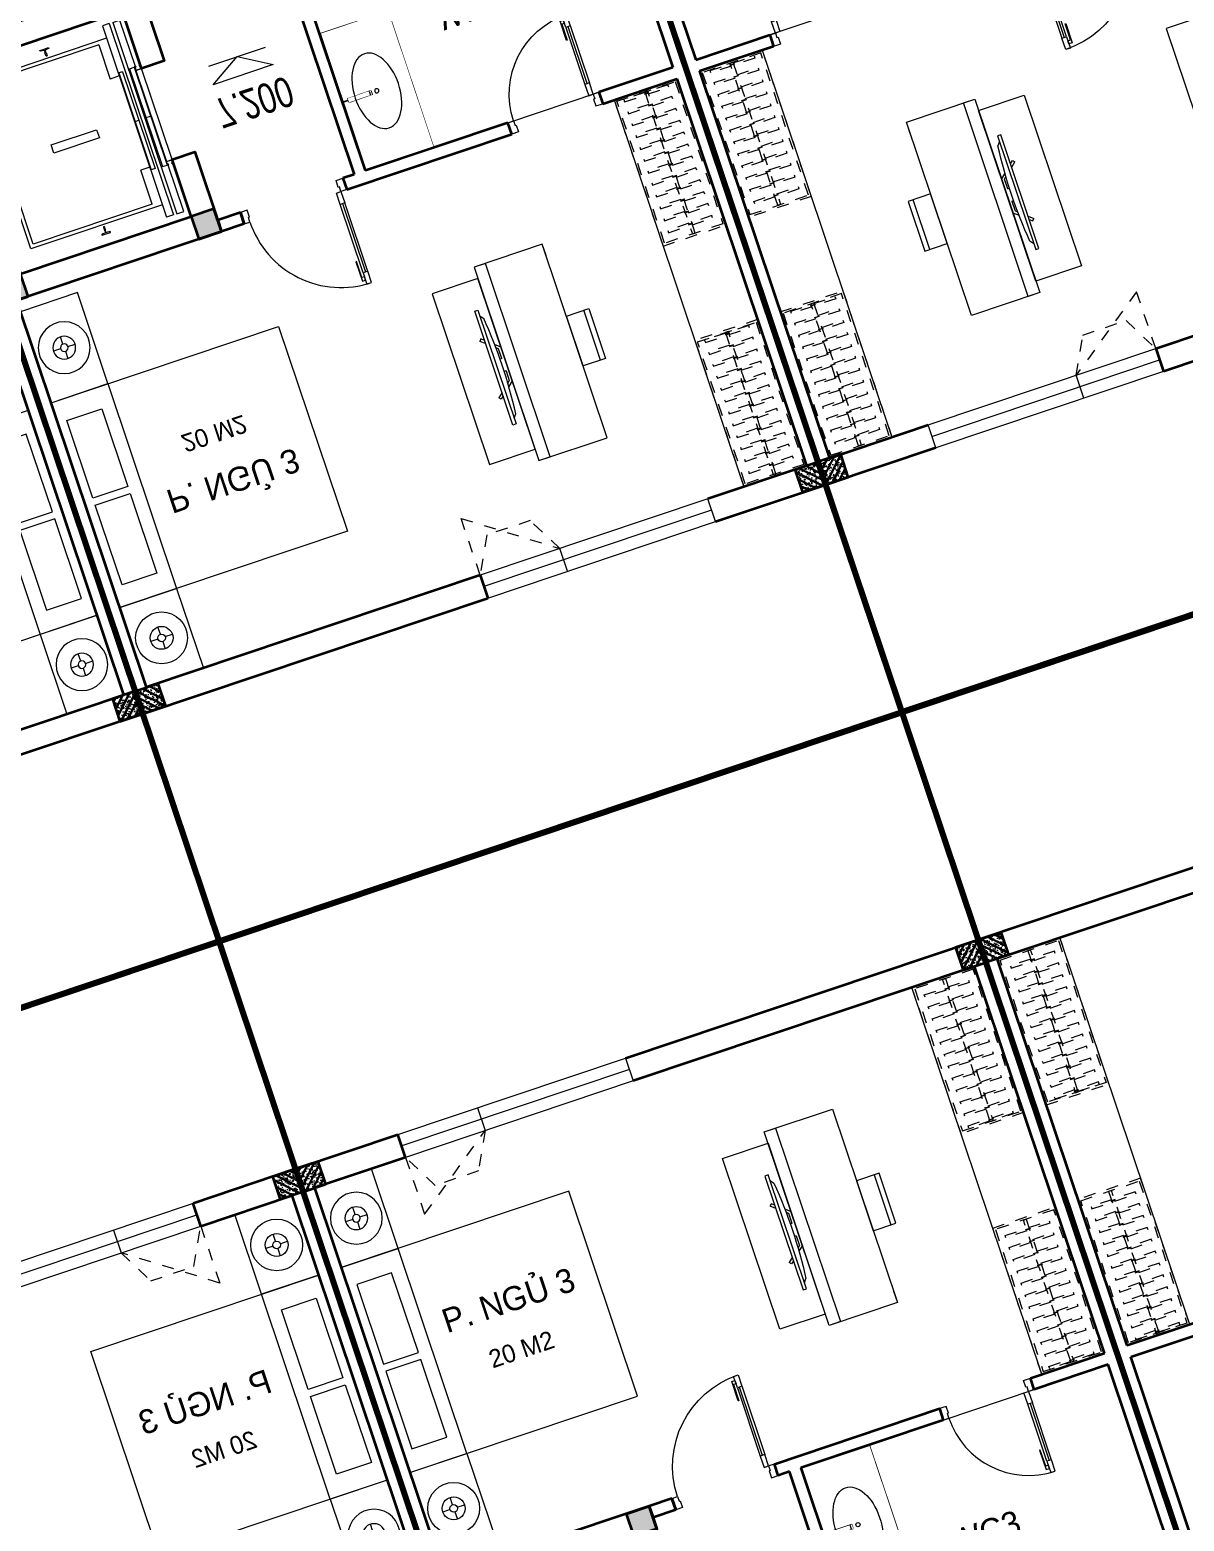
# Model space of a CAD drawing. Header units: metres. Extents: x 568332 to 569219, y 2065964 to 2066430.
# Drawn here: x 568581.9 to 568591.51, y 2066194.35 to 2066206.77 of the extents above; entities that cross this region are included whole.
import ezdxf

# ---------------------------------------------------------------- set-up
doc = ezdxf.new("R2010")
doc.units = ezdxf.units.M
for name, pattern in [('$AUDIT_BAD_LTYPE2', [0]), ('DASHDOT2', [0.5, 0.25, -0.125, 0, -0.125]), ('HIDDEN', [0.375, 0.25, -0.125]), ('HIDDEN2', [0.1875, 0.125, -0.0625]), ('X-5M-G-MB PHONGNGU$0$HIDDEN2', [0.1875, 0.125, -0.0625])]:
    doc.linetypes.add(name, pattern=pattern)
doc.layers.get('0').update_dxf_attribs({"linetype": 'CONTINUOUS'})
doc.layers.get('DEFPOINTS').update_dxf_attribs({"linetype": 'CONTINUOUS'})
for name, color, linetype, lineweight in [('-CONCRETE', 1, 'CONTINUOUS', 35), ('-DIM', 9, 'CONTINUOUS', 13), ('-DOOR', 137, 'CONTINUOUS', 9), ('-FURNITURE', 46, 'CONTINUOUS', 9), ('-HATCH', 8, 'CONTINUOUS', 5), ('-KH', 143, 'CONTINUOUS', 13), ('-LINE1', 7, 'CONTINUOUS', 18), ('-LINE2', 252, 'CONTINUOUS', 9), ('-STEEL1', 1, 'CONTINUOUS', 35), ('-TEXT', 7, 'CONTINUOUS', 15), ('-WALL', 4, 'CONTINUOUS', 35), ('TEXT25', 2, 'CONTINUOUS', 13)]:
    doc.layers.add(name, color=color, linetype=linetype, lineweight=lineweight)
doc.layers.add('1-NETMANH', color=8, linetype='CONTINUOUS')
doc.styles.add('1', font='arial.ttf')
doc.styles.add('SVN_AVO_thuong', font='')
doc.styles.add('T1', font='', dxfattribs={"height": 200})
doc.styles.add('vnavanth', font='', dxfattribs={"width": 0.8})
doc.styles.get('SVN_AVO_thuong').set_extended_font_data('SVN-Avo')
doc.styles.get('T1').set_extended_font_data('VNgeometric Light')
doc.styles.get('vnavanth').set_extended_font_data('.VnAvantH')

# ---------------------------------------------------------------- blocks, each defined once
blk = doc.blocks.new('X-5M-DH-2-CORE$0$A$C75E80C28')
at = {"layer": '-LINE2', "linetype": 'Continuous', "ltscale": 2}
for p, q in [((-556.8000102631631, -112.4999999912397), (-560.0000102631166, -112.4999999912397)), ((-510.0000099998433, -21.5000000000291), (-510.0000099998579, -50.60000000000582)), ((-506.8000099998899, -21.5000000000291), (-510.0000099998433, -21.5000000000291)), ((-510.0000099998579, -108.5000000000291), (-510.0000099998433, -79.39999999999418)), ((-506.8000099998899, -21.5000000000291), (-506.8000099999044, -50.60000000000582)), ((-506.8000099999044, -108.5000000000291), (-506.8000099998899, -79.39999999999418)), ((-456.2000100000296, -56.79999999998836), (-500.6000099999364, -56.80000000001746)), ((-456.2000100000441, -60), (-500.600009999951, -60.0000000000291)), ((-456.2000100000296, -70), (-500.6000099999364, -70.0000000000291)), ((-456.2000100000296, -73.19999999995343), (-500.6000099999364, -73.19999999998254)), ((-453.2000100000441, -63), (-453.2000100000296, -67)), ((-450.0000099998579, -63), (-450.0000099998433, -67)), ((450.0000100000616, -63), (450.0000100000761, -67)), ((453.200010000015, -63), (453.2000100000296, -67)), ((456.2000100000296, -56.79999999998836), (500.6000100000529, -56.79999999998836)), ((456.200010000015, -60), (500.6000100000383, -60)), ((456.2000100000296, -70), (500.6000100000529, -70)), ((456.2000100000296, -73.19999999995343), (500.6000100000529, -73.19999999995343)), ((456.800009736864, -112.4999999912397), (460.0000097368174, -112.4999999912397)), ((506.8000100001227, -21.5), (510.0000100000761, -21.5)), ((506.8000100001227, -21.5), (506.8000100001082, -50.59999999997672)), ((506.8000100001227, -108.5), (506.8000100001227, -79.39999999996508)), ((510.0000100000761, -21.5), (510.0000100000616, -50.59999999997672)), ((510.0000100000761, -108.5), (510.0000100000761, -79.39999999996508)), ((-731.0000002632733, -148.9999999649008), (730.9999997367267, -148.9999999649299)), ((-731.0000002698944, -1304.999999934109), (-731.0000002632733, -148.9999999649008)), ((-700.0000002632733, -178.9999999649008), (699.9999997367267, -178.9999999649299)), ((-700.0000002699089, -1224.999999934109), (-700.0000002632733, -178.9999999649008)), ((699.9999997300911, -1224.999999934109), (699.9999997367267, -178.9999999649299)), ((730.9999997301056, -1304.999999934109), (730.9999997367267, -148.9999999649299)), ((-700.0000002699089, -1224.999999934109), (-400.0000002699089, -1224.999999934138)), ((-400.0000002698944, -1304.999999934138), (-400.0000002699089, -1224.999999934138)), ((699.9999997300911, -1224.999999934109), (399.9999997300911, -1224.999999934109)), ((399.9999997301056, -1304.999999934109), (399.9999997300911, -1224.999999934109)), ((839.9999997301056, -1304.999999934109), (-840.0000002698944, -1304.999999934109)), ((-840.0000002698944, -1364.999999934109), (-840.0000002698944, -1304.999999934109)), ((839.9999997301056, -1364.999999934109), (-840.0000002698944, -1364.999999934109)), ((424.9999997301056, -1308.999999934109), (-425.0000002698944, -1308.999999934109)), ((-425.0000002699089, -1342.999999934109), (-425.0000002698944, -1308.999999934109)), ((424.9999997300911, -1342.999999934109), (-425.0000002699089, -1342.999999934109)), ((-2.6989437174052e-07, -1308.999999934109), (-2.699089236557484e-07, -1342.999999934109)), ((424.9999997300911, -1342.999999934109), (424.9999997301056, -1308.999999934109)), ((839.9999997301056, -1364.999999934109), (839.9999997301056, -1304.999999934109)), ((839.9999997301056, -1394.999999934109), (-840.0000002698944, -1394.999999934109)), ((-840.0000002698944, -1394.999999934109), (-840.0000002698944, -1454.999999934109)), ((-840.0000002698944, -1454.999999934109), (-435.0000002698944, -1454.999999934109)), ((-435.0000002698944, -1449.999999934109), (-435.0000002699089, -1459.999999934109)), ((-435.0000002698944, -1449.999999934109), (-400.0000002698944, -1449.999999934138)), ((-435.0000002699089, -1459.999999934109), (-425.0000002699089, -1459.999999934109)), ((-435.0000002698653, -1489.999999934109), (-435.0000002698653, -1499.999999934109)), ((-435.0000002698653, -1489.999999934109), (-425.0000002698653, -1489.999999934109)), ((-433.4000002698012, -1451.599999934086), (-433.4000002698012, -1458.399999934074)), ((-433.4000002698012, -1451.599999934086), (-401.6000002697547, -1451.599999934086)), ((-433.4000002698012, -1458.399999934074), (-425.0000002698944, -1458.399999934074)), ((429.9999997300911, -1405.999999934138), (-430.0000002699089, -1405.999999934109)), ((-430.0000002699089, -1405.999999934109), (-430.0000002698944, -1445.999999934109)), ((429.9999997301056, -1445.999999934138), (-430.0000002698944, -1445.999999934109)), ((-425.0000002698944, -1458.399999934074), (-425.0000002699089, -1459.999999934109)), ((-425.0000002698653, -1489.999999934109), (-425.0000002698653, -1491.599999934086)), ((-401.6000002697547, -1451.599999934086), (-401.6000002697256, -1498.399999934074)), ((399.9999997301056, -1449.999999934109), (-400.0000002698944, -1449.999999934138)), ((-400.0000002698944, -1449.999999934138), (-400.0000002698653, -1499.999999934138)), ((-2.699089236557484e-07, -1405.999999934109), (-2.6989437174052e-07, -1445.999999934109)), ((399.9999997301056, -1449.999999934109), (399.9999997301347, -1499.999999934109)), ((434.9999997301056, -1449.999999934109), (399.9999997301056, -1449.999999934109)), ((401.5999997301988, -1451.599999934086), (401.5999997302279, -1498.399999934074)), ((433.3999997302453, -1451.599999934086), (401.5999997301988, -1451.599999934086)), ((433.3999997302453, -1458.399999934074), (424.9999997301056, -1458.399999934074)), ((424.9999997301056, -1458.399999934074), (424.9999997301056, -1459.999999934109)), ((434.9999997301056, -1459.999999934109), (424.9999997301056, -1459.999999934109)), ((424.9999997301347, -1489.999999934109), (424.9999997301347, -1491.599999934086)), ((434.9999997301347, -1489.999999934109), (424.9999997301347, -1489.999999934109)), ((429.9999997300911, -1405.999999934138), (429.9999997301056, -1445.999999934138)), ((433.3999997302453, -1451.599999934086), (433.3999997302453, -1458.399999934074)), ((434.9999997301056, -1449.999999934109), (434.9999997301056, -1459.999999934109)), ((839.9999997301056, -1454.999999934109), (434.9999997301056, -1454.999999934109)), ((434.9999997301347, -1489.999999934109), (434.9999997301347, -1499.999999934109)), ((839.9999997301056, -1394.999999934109), (839.9999997301056, -1454.999999934109)), ((-435.0000002698653, -1499.999999934109), (-400.0000002698653, -1499.999999934138)), ((-433.4000002697721, -1491.599999934086), (-433.4000002697721, -1498.399999934074)), ((-433.4000002697721, -1491.599999934086), (-425.0000002698653, -1491.599999934086)), ((-433.4000002697721, -1498.399999934074), (-401.6000002697256, -1498.399999934074)), ((434.9999997301347, -1499.999999934109), (399.9999997301347, -1499.999999934109)), ((433.3999997302744, -1498.399999934074), (401.5999997302279, -1498.399999934074)), ((433.3999997302744, -1491.599999934086), (424.9999997301347, -1491.599999934086)), ((433.3999997302744, -1491.599999934086), (433.3999997302744, -1498.399999934074))]:
    blk.add_line(p, q, dxfattribs=at)
for points in [[(-450.0000000000146, 0), (-450, -130), (450, -130), (449.9999999999854, 0)], [(-200, -29), (200.0000000001164, -29), (200.0000000001164, -101), (-200, -101)], [(-36.0000002632587, -583.9999999649008), (35.9999997367413, -583.9999999649008), (35.99999973675585, -983.9999999649008), (-36.00000026324415, -983.9999999649008)]]:
    blk.add_lwpolyline(points, close=True, dxfattribs=at)
for points in [[(-780.0000002632587, -788.9999999649008), (-751.0000002632587, -788.9999999649299, 0.414213562373095), (-750.0000002632733, -787.9999999649008), (-750.0000002632587, -783.9999999649008), (-750.0000002632587, -779.9999999649008, 0.414213562373095), (-751.0000002632733, -778.9999999649299), (-780.0000002632733, -778.9999999649881, -0.2569775838576673), (-784.1207396915852, -781.9399999648449), (-797.9000002631656, -781.939999964874, -0.414213562373095), (-800.9000002631656, -778.939999964874), (-804.0000002632587, -749.4999999649008, 0.414213562373095), (-807.0000002632587, -746.4999999649008), (-812.0000002632587, -746.4999999649008), (-812.0000002632587, -783.9999999649008), (-812.0000002632587, -821.4999999649008), (-807.0000002632587, -821.4999999649008, 0.414213562373095), (-804.0000002632587, -818.4999999649008), (-800.9000002631656, -789.0599999648693, -0.414213562373095), (-797.9000002631656, -786.0599999648693), (-784.1207396915852, -786.0599999648402, -0.2569775838576673), (-780.0000002632587, -788.9999999647553)], [(779.9999997367413, -788.9999999649299), (750.9999997367413, -788.9999999649008, -0.414213562373095), (749.9999997367267, -787.9999999649299), (749.9999997367413, -783.9999999649299), (749.9999997367413, -779.9999999649299, -0.414213562373095), (750.9999997367267, -778.9999999649008), (779.9999997368432, -778.9999999650172, 0.2569775838576673), (784.1207391653006, -781.939999964874), (797.899999736881, -781.9399999648449, 0.414213562373095), (800.899999736881, -778.9399999648449), (803.9999997367413, -749.4999999649008, -0.414213562373095), (806.9999997367413, -746.4999999649008), (811.9999997367413, -746.4999999649008), (811.9999997367413, -783.9999999649008), (811.9999997367413, -821.4999999649008), (806.9999997367413, -821.4999999649008, -0.414213562373095), (803.9999997367413, -818.4999999649008), (800.899999736881, -789.0599999648402, 0.414213562373095), (797.899999736881, -786.0599999648402), (784.1207391653006, -786.0599999648693, 0.2569775838576672), (779.9999997368577, -788.9999999647844)]]:
    blk.add_lwpolyline(points, format="xyb", dxfattribs=at)
for centre, radius, start, end in [((-500.600009999951, -50.60000000000582), 9.400000000001475, 180, 270), ((-500.6000099999364, -79.39999999999418), 9.399999999997844, 90, 180), ((-500.600009999951, -50.60000000000582), 6.200000000004374, 180, 270), ((-500.6000099999364, -79.39999999999418), 6.19999999999734, 90, 180), ((-456.2000100000441, -63), 6.19999999999713, 0, 90), ((-456.2000100000441, -63), 3.000000000000045, 0, 90), ((-456.2000100000296, -67), 6.20000000000076, 270, 0), ((-456.2000100000296, -67), 2.999999999999834, 270, 0), ((456.200010000015, -63), 6.19999999999713, 90, 180), ((456.2000100000296, -67), 6.20000000000076, 180, 270), ((456.200010000015, -63), 3.000000000000045, 90, 180), ((456.2000100000296, -67), 2.999999999999834, 180, 270), ((500.6000100000383, -50.59999999997672), 6.200000000004374, 270, 0), ((500.6000100000383, -50.59999999997672), 9.400000000001475, 270, 0), ((500.6000100000529, -79.39999999996508), 9.399999999997844, 0, 90), ((500.6000100000529, -79.39999999996508), 6.19999999999734, 0, 90)]:
    blk.add_arc(centre, radius, start, end, dxfattribs=at)
blk = doc.blocks.new('A$C5C575821')
at = {"layer": '-CONCRETE'}
h = blk.add_hatch(color=256, dxfattribs=at)
h.dxf.hatch_style = 1
h.paths.add_polyline_path([(-0.00237559899687767, 200.0000000000146), (-0.00237559899687767, 1.455191522836685e-11), (199.9976244010031, 1.455191522836685e-11), (199.9976244010031, 200.0000000000146)])
blk.add_lwpolyline([(-0.00237559899687767, 1.455191522836685e-11), (199.9976244010031, 1.455191522836685e-11), (199.9976244010031, 200.0000000000146), (-0.00237559899687767, 200.0000000000146)], close=True, dxfattribs=at)
blk = doc.blocks.new('A$C3F71457E')
at = {"layer": '-CONCRETE'}
blk.add_lwpolyline([(-8.760252967476845e-09, -100.0000002632005), (0, 400), (-1500, 400.0000000000582), (-1500.00000001755, -1399.999999999942), (-1.754960976541042e-08, -1400), (-7.895869202911854e-08, -900.0000002632005), (199.9999999912397, -900.0000002982852), (199.9999999824504, -1600), (-1700.00000001755, -1600), (-1700, 600), (200, 600), (199.9999999912397, -100.0000002982852), (6.140908226370811e-08, -100.0000002632005)], dxfattribs=at)
at = {"layer": '-LINE1'}
blk.add_line((-7.895869202911854e-08, -900.0000002632005), (-8.760252967476845e-09, -100.0000002632005), dxfattribs=at)
at = {"layer": '-WALL'}
for p in [(-1699.997624401003, 399.9999999999854), (0.00237559899687767, 399.9999999999854), (-1699.997624401081, -1599.999999999959), (0.002375601565972829, -1600.000000021305)]:
    blk.add_blockref('A$C5C575821', p, dxfattribs=at)
at = {"color": 2, "rotation": 90}
blk.add_blockref('X-5M-DH-2-CORE$0$A$C75E80C28', (-1500.00000000876, -499.9999999999418), dxfattribs=at)
blk = doc.blocks.new('1800X2000')
at = {"layer": '-FURNITURE'}
blk.add_line((325497.3064970744, 17765.29446492715), (325497.3064973904, 19565.2944651944), dxfattribs=at)
for points in [[(323997.3057774993, 19565.2944651944), (325997.3064971831, 19565.2944651944), (325997.3064971831, 17765.29446484288), (323997.3057774993, 17765.29446484288)], [(325612.9490047574, 19390.79434491032), (325919.0064973457, 19390.79434491032), (325919.0064973457, 18691.29434485664), (325612.9490047574, 18691.29434485664)], [(325612.9490046239, 18629.79434491026), (325919.0064972151, 18629.79434491026), (325919.0064972151, 17946.79434485664), (325612.9490046239, 17946.79434485664)]]:
    blk.add_lwpolyline(points, close=True, dxfattribs=at)
blk = doc.blocks.new('Sink_Cicle')
blk.add_lwpolyline([(17.49999987077899, -50.00226151314564), (-17.49999987077899, -49.99773848685436), (-17.51615354442038, -252.2967581441626), (17.48384613892995, -252.3012811850058)], close=True)
blk.add_circle((0, -300), 17.5)
at = {"layer": 'DEFPOINTS'}
blk.add_line((0, -100), (0, 0), dxfattribs=at)
blk.add_wipeout([(17.499999870775355, -50.00226151314928), (-17.49999987078263, -49.99773848685436), (-17.516153544427652, -252.29675814416623), (17.48384613892631, -252.3012811850058)])
at = {"layer": '-FURNITURE', "linetype": 'Continuous'}
blk.add_ellipse((0, -300), major_axis=(-325, 0), ratio=0.5846153846153846, dxfattribs=at)
blk.add_line((-17.51421511289664, -237.2967582757119), (17.48578462866135, -237.3012813020032))
blk = doc.blocks.new('*U228')
at = {"ltscale": 300}
blk.add_lwpolyline([(0, 0), (1200.967721562141, 0), (1200.967721562141, -600), (0, -600)], close=True, dxfattribs=at)
blk.add_wipeout([(0, 7.275957614183426e-12), (1200.9677215621323, 7.275957614183426e-12), (1200.9677215621323, -600), (0, -600)], dxfattribs=at)
blk.add_blockref('Sink_Cicle', (600.4838607810707, 0), dxfattribs=at)
blk = doc.blocks.new('*U148')
at = {"linetype": '$AUDIT_BAD_LTYPE2'}
for p, q in [((70, 100), (69.99999999999999, 600.0000000000018)), ((89.99999999999999, 600.0000000000018), (90, 100))]:
    blk.add_line(p, q, dxfattribs=at)
for points in [[(49.99999999999999, 600.0000000000018), (89.99999999999999, 600.0000000000018), (89.99999999999999, 700.0000000000018), (49.99999999999999, 700.0000000000018), (49.99999999999999, 600.0000000000018)], [(49.99999999999999, 602.9059272893373), (50, 100)], [(50, 100), (90, 100), (90, 0), (50, 0), (50, 100)]]:
    blk.add_lwpolyline(points)
for points in [[(118.2698876160139, 494.515618111911), (118.2698876160139, 664.1349438079942), (89.99999999999999, 664.1349438079942), (89.99999999999999, 635.8650561920094), (112.6159100928053, 635.8650561920094), (112.6159100928053, 494.515618111911)], [(0, 0), (50, 0), (50, -40), (60, -40), (60, -99.99998804123416), (0, -99.99998804123416)], [(800.0000000000018, 7.105427357600876e-15), (750.0000000000018, 7.105427357600876e-15), (750.0000000000018, -40), (740.0000000000018, -40), (740.0000000000018, -99.99998804123415), (800.0000000000018, -99.99998804123415)]]:
    blk.add_lwpolyline(points, close=True)
at = {"linetype": '$AUDIT_BAD_LTYPE2', "ltscale": 0.3}
blk.add_arc((50, 0), 700.0000000000018, 0, 90, dxfattribs=at)
blk = doc.blocks.new('*U149')
at = {"linetype": '$AUDIT_BAD_LTYPE2'}
for p, q in [((70, 100), (70, 699.9999999999982)), ((90, 699.9999999999982), (90, 100))]:
    blk.add_line(p, q, dxfattribs=at)
for points in [[(50, 699.9999999999982), (90, 699.9999999999982), (90, 799.9999999999982), (50, 799.9999999999982), (50, 699.9999999999982)], [(50, 702.9059272893337), (50, 100)], [(50, 100), (90, 100), (90, 0), (50, 0), (50, 100)]]:
    blk.add_lwpolyline(points)
for points in [[(118.2698876160139, 594.5156181119073), (118.2698876160139, 764.1349438079906), (90, 764.1349438079906), (90, 735.8650561920058), (112.6159100928053, 735.8650561920058), (112.6159100928053, 594.5156181119073)], [(0, 0), (50, 0), (50, -40), (60, -40), (60, -99.99999999999272), (0, -99.99999999999272)], [(899.9999999999982, 1.3252863207713e-28), (849.9999999999982, 1.3252863207713e-28), (849.9999999999982, -40.00000000000001), (839.9999999999982, -40.00000000000001), (839.9999999999982, -99.99999999999272), (899.9999999999982, -99.99999999999272)]]:
    blk.add_lwpolyline(points, close=True)
at = {"linetype": '$AUDIT_BAD_LTYPE2', "ltscale": 0.3}
blk.add_arc((50, 0), 799.9999999999982, 0, 90, dxfattribs=at)
blk = doc.blocks.new('XR.MB.LM123$0$tvi 1')
blk.add_lwpolyline([(28.54445810673496, -2.291926648467779e-10), (28.54445810673496, -999.9999999999964), (-7.275957614183426e-12, -1000), (0, 0)], close=True)
for points in [[(28.54445810680045, -50.31958968611434), (52.37372755713295, -80.86315460130209)], [(-24.09820395050338, -235.5599978379832), (-39.09879504836863, -251.7939635238108)], [(0, -255.9952397129928), (-24.09820395050338, -235.5599978379832)], [(0, -284.7849796677438), (-39.09879504836863, -251.7939635238108)], [(69.66229681991535, -315.0836646851385), (111.1934016081432, -350.2927865858655), (111.193401608034, -649.712917566063), (69.68611289083492, -684.9110379843005)], [(89.09002233762294, -445.7449799550195), (89.09002233762294, -359.9578938602899), (70.91298945683957, -344.6203678706661)], [(89.09002233762294, -445.7449799550195), (73.49991829216015, -445.7449799550232)], [(89.09002233768115, -554.2550200447404), (89.09002233773936, -640.0421061392371), (70.91298945678864, -655.3796321293303)], [(89.09002233768115, -554.2550200447404), (73.49991829216015, -554.2550200447404)], [(0, -715.2150203320198), (-39.09879504836863, -748.2060364759491)], [(0, -744.004760287), (-24.09820395050338, -764.4400021620095)], [(-24.09820395050338, -764.4400021620095), (-39.09879504836863, -748.2060364759491)], [(28.54445810674224, -949.680410313882), (52.37372755713295, -919.1368453984578)]]:
    blk.add_lwpolyline(points)
blk.add_arc((-4025.16618952866, -499.9999999999964), 4099.025185406737, 354.1310878512652, 5.868912148527433)
blk = doc.blocks.new('*U205')
at = {"linetype": 'X-5M-G-MB PHONGNGU$0$HIDDEN2'}
for points in [[(0, 600.0000000004657), (0, 0), (1401.697562136169, -4.603379542393737e-10), (1401.697562136169, 600.0000000000053)], [(1381.697562136169, 579.999661371932), (1381.697562136169, 19.99966137193211), (20, 20.00000000046566), (20, 580.0000000004657)], [(1381.697562136169, 286.6991212950142), (1381.697562136169, 313.099121294921), (20, 313.0991212953813), (19.99999859370291, 286.6991212952417)], [(113.7817614636733, 319.1750910408318), (109.4317788550979, 319.1750910408318), (109.4317788550979, 280.441767644881), (113.7817614636733, 280.441767644881)], [(227.7817614636733, 319.1750910407849), (223.4317788550979, 319.1750910407849), (223.4317788550979, 280.4417676448341), (227.7817614636733, 280.4417676448341)], [(341.7817614636733, 319.175091040738), (337.4317788550979, 319.175091040738), (337.4317788550979, 280.4417676447872), (341.7817614636733, 280.4417676447872)], [(455.7817614636733, 319.1750910406911), (451.4317788550979, 319.1750910406911), (451.4317788550979, 280.4417676447403), (455.7817614636733, 280.4417676447403)], [(569.7817614636733, 319.1750910406442), (565.431778855098, 319.1750910406442), (565.431778855098, 280.4417676446934), (569.7817614636733, 280.4417676446934)], [(683.7817614636733, 319.1750910405973), (679.431778855098, 319.1750910405973), (679.431778855098, 280.4417676446465), (683.7817614636733, 280.4417676446465)], [(797.7817614636733, 319.1750910405504), (793.431778855098, 319.1750910405504), (793.431778855098, 280.4417676445996), (797.7817614636733, 280.4417676445996)], [(911.7817614636733, 319.1750910405035), (907.431778855098, 319.1750910405035), (907.431778855098, 280.4417676445527), (911.7817614636733, 280.4417676445527)], [(1025.781761463673, 319.1750910404566), (1021.431778855098, 319.1750910404566), (1021.431778855098, 280.4417676445057), (1025.781761463673, 280.4417676445057)], [(1139.781761463673, 319.1750910404097), (1135.431778855098, 319.1750910404097), (1135.431778855098, 280.4417676444588), (1139.781761463673, 280.4417676444588)], [(1253.781761463673, 319.1750910403628), (1249.431778855098, 319.1750910403628), (1249.431778855098, 280.4417676444119), (1253.781761463673, 280.4417676444119)], [(1367.781761463673, 319.1750910403159), (1363.431778855098, 319.1750910403159), (1363.431778855098, 280.441767644365), (1367.781761463673, 280.441767644365)]]:
    blk.add_lwpolyline(points, close=True, dxfattribs=at)
for points in [[(122.2409142897814, 313.1103512093413), (122.2409142897814, 515.2497102723445), (100.1765458012815, 515.2497102723445), (100.1765458012815, 313.1103512093413)], [(236.2409142897814, 313.1103512092944), (236.2409142897814, 515.2497102722975), (214.1765458012815, 515.2497102722975), (214.1765458012815, 313.1103512092944)], [(350.2409142897814, 313.1103512092475), (350.2409142897814, 515.2497102722507), (328.1765458012815, 515.2497102722507), (328.1765458012815, 313.1103512092475)], [(464.2409142897814, 313.1103512092006), (464.2409142897814, 515.2497102722037), (442.1765458012815, 515.2497102722037), (442.1765458012815, 313.1103512092006)], [(578.2409142897814, 313.1103512091537), (578.2409142897814, 515.2497102721569), (556.1765458012815, 515.2497102721569), (556.1765458012815, 313.1103512091537)], [(692.2409142897814, 313.1103512091068), (692.2409142897814, 515.24971027211), (670.1765458012815, 515.24971027211), (670.1765458012815, 313.1103512091068)], [(806.2409142897814, 313.1103512090599), (806.2409142897814, 515.249710272063), (784.1765458012815, 515.249710272063), (784.1765458012815, 313.1103512090599)], [(920.2409142897814, 313.110351209013), (920.2409142897814, 515.2497102720162), (898.1765458012815, 515.2497102720162), (898.1765458012815, 313.110351209013)], [(1034.240914289781, 313.1103512089661), (1034.240914289781, 515.2497102719692), (1012.176545801281, 515.2497102719692), (1012.176545801281, 313.1103512089661)], [(1148.240914289781, 313.1103512089192), (1148.240914289781, 515.2497102719224), (1126.176545801281, 515.2497102719224), (1126.176545801281, 313.1103512089192)], [(1262.240914289781, 313.1103512088723), (1262.240914289781, 515.2497102718754), (1240.176545801281, 515.2497102718754), (1240.176545801281, 313.1103512088723)], [(1376.240914289781, 313.1103512088254), (1376.240914289781, 515.2497102718285), (1354.176545801281, 515.2497102718285), (1354.176545801281, 313.1103512088254)], [(100.1765458012815, 286.7103512094345), (100.1765458012815, 92.0852110228024), (122.2409142897814, 92.0852110228024), (122.2409142897814, 286.7103512094345)], [(214.1765458012815, 286.7103512093876), (214.1765458012815, 92.08521102275549), (236.2409142897814, 92.08521102275549), (236.2409142897814, 286.7103512093876)], [(328.1765458012815, 286.7103512093407), (328.1765458012815, 92.08521102270858), (350.2409142897814, 92.08521102270858), (350.2409142897814, 286.7103512093407)], [(442.1765458012815, 286.7103512092938), (442.1765458012815, 92.08521102266168), (464.2409142897814, 92.08521102266168), (464.2409142897814, 286.7103512092938)], [(556.1765458012815, 286.7103512092469), (556.1765458012815, 92.08521102261477), (578.2409142897814, 92.08521102261477), (578.2409142897814, 286.7103512092469)], [(670.1765458012815, 286.7103512092), (670.1765458012815, 92.08521102256786), (692.2409142897814, 92.08521102256786), (692.2409142897814, 286.7103512092)], [(784.1765458012815, 286.7103512091531), (784.1765458012815, 92.08521102252095), (806.2409142897814, 92.08521102252095), (806.2409142897814, 286.7103512091531)], [(898.1765458012815, 286.7103512091062), (898.1765458012815, 92.08521102247404), (920.2409142897814, 92.08521102247404), (920.2409142897814, 286.7103512091062)], [(1012.176545801281, 286.7103512090592), (1012.176545801281, 92.08521102242715), (1034.240914289781, 92.08521102242715), (1034.240914289781, 286.7103512090592)], [(1126.176545801281, 286.7103512090123), (1126.176545801281, 92.08521102238024), (1148.240914289781, 92.08521102238024), (1148.240914289781, 286.7103512090123)], [(1240.176545801281, 286.7103512089654), (1240.176545801281, 92.08521102233333), (1262.240914289781, 92.08521102233333), (1262.240914289781, 286.7103512089654)], [(1354.176545801281, 286.7103512089186), (1354.176545801281, 92.08521102228642), (1376.240914289781, 92.08521102228642), (1376.240914289781, 286.7103512089186)]]:
    blk.add_lwpolyline(points, dxfattribs=at)
blk = doc.blocks.new('12PLMP12')
at = {"color": 0, "linetype": 'ByBlock'}
for p, q in [((-1.25, 0), (-3.75, 0)), ((0, 1.25), (0, 3.75)), ((1.25, 0), (3.75, 0)), ((0, -1.25), (0, -3.75))]:
    blk.add_line(p, q, dxfattribs=at)
for radius in [8.5, 3.75, 1.25]:
    blk.add_circle((0, 0), radius, dxfattribs=at)
blk = doc.blocks.new('X-5M-G-MB PHONGNGU$0$A$C25DB0C3F')
at = {"elevation": -1.640194e-10}
for points in [[(197.042397281708, 437.8598038521595), (197.0369402521756, -4.041241481900215e-06), (2.670008689165115e-05, 0.002451622160151601), (0.005483729648403823, 437.8622595155612)], [(0.005483729648403823, 437.8622595155612), (197.0369402521756, 437.8622595153283), (197.0369402521756, -4.041241481900215e-06), (0.005483729648403823, -4.041226929984987e-06)]]:
    blk.add_lwpolyline(points, close=True, dxfattribs=at)
at = {"elevation": -1.640194e-10, "flags": 128}
blk.add_lwpolyline([(43.79146451898851, 437.8617138124537), (43.78600748942699, 0.001905919052660465)], dxfattribs=at)
blk = doc.blocks.new('18x35')
at = {"layer": '-HATCH'}
h = blk.add_hatch(dxfattribs=at)
h.set_pattern_fill('CHAU-01', color=256, scale=10, angle=-1.272221872585407e-14, pattern_type=2)
h.set_pattern_definition([(49.99999999999999, (0, 0), (71.72601826007535, -6.275213498259527), [7.5, -82.5]), (355, (0, 0), (-13.87513336129999, 75.21921337000119), [6, -66]), (100.4514, (5.977167999997619, -0.5229339999999638), (57.85093817140217, 68.94395420609534), [6.374019000000001, -70.1142112]), (46.18419999999998, (0, 20), (106.7241048625644, -16.55190143290183), [11.25, -123.75]), (96.63559999999998, (8.89367449999554, 18.62066930000003), (93.46627055487036, 97.41178709004416), [9.561028799999994, -105.1713]), (351.1842, (0, 20), (93.46619451336275, 97.41186009253245), [9, -99]), (20.99999999999998, (10, 15), (59.69070521184616, -40.2618890665339), [7.5, -82.5]), (326.0000000000001, (10, 15), (24.33153319215819, 72.5150045046853), [6, -66]), (71.45139999999999, (14.97422329999972, 11.64483940000002), (84.022262858149, 32.25304967099522), [6.374019000000001, -70.1142112]), (37.49999999999998, (0, 0), (1.215985531729074, 33.28938538313115), [0, -65.19999999999999, 0, -67, 0, -66.25]), (7.499999999999987, (0, 0), (26.30695374421487, 39.44117118823602), [0, -38.2, 0, -63.7, 0, -25.25]), (327.5, (-22.30000000000291, 0), (53.3822436172409, -2.255487173437988), [0, -25, 0, -78, 0, -103.5]), (317.5, (-32.30000000000291, 0), (58.31861693423862, 10.01049823323176), [0, -32.5, 0, -51.8, 0, -73.5]), (44.99999999999999, (0, 0), (-30.05203820042826, 30.05203820042828), []), (44.99999999999999, (0, 12.25), (-30.05203820042826, 30.05203820042828), [])])
h.paths.add_polyline_path([(96508.03118051568, 47993.04977023201), (96508.03118051568, 47793.04977023201), (96708.03118051568, 47793.04977023201), (96708.03118051568, 47993.04977023201)])
at = {"layer": '-STEEL1'}
blk.add_lwpolyline([(96508.03118051568, 47793.04977023201), (96708.03118051568, 47793.04977023201), (96708.03118051568, 47993.04977023201), (96508.03118051568, 47993.04977023201)], close=True, dxfattribs=at)
blk = doc.blocks.new('M1-T3')
at = {"layer": '-CONCRETE', "color": 1, "linetype": 'HIDDEN', "ltscale": 10, "const_width": 50}
blk.add_lwpolyline([(191581.7177010371, 50951.98888872014), (197581.6939540912, 50951.98888872005), (197581.7429788466, 30952.01227472891), (191581.7667257926, 30952.01227472891)], close=True, dxfattribs=at)
at = {"layer": '-DOOR'}
for p, q in [((193181.7676721304, 48951.94023788412), (193181.7568194837, 48751.94023863501)), ((194481.7730198445, 48851.82645140468), (192481.7731005148, 48851.83850879905)), ((196031.6292411817, 45252.1996659822), (196831.629241184, 45252.1996659822))]:
    blk.add_line(p, q, dxfattribs=at)
blk.add_lwpolyline([(194481.7730198445, 48751.81261621359), (192481.7731005148, 48751.82467360799), (192481.7731005148, 48951.83781948856), (194481.7730198445, 48951.82576209419)], close=True, dxfattribs=at)
at = {"layer": '-FURNITURE'}
for p, q in [((195381.7025990961, 46302.25330848403), (195381.7025990961, 48001.71901351876)), ((195381.7025990961, 48001.71901351876), (195481.7025990961, 48001.7190135056)), ((195481.7025990961, 48001.7190135056), (195481.7025990961, 46302.25330847087)), ((195981.7031917982, 46402.25330841825), (195981.7031917982, 46302.2533084051)), ((195481.7025990961, 46302.25330847087), (195381.7025990961, 46302.25330848403))]:
    blk.add_line(p, q, dxfattribs=at)
for points in [[(191681.7516528489, 48751.79506627219), (191681.7516525991, 48051.68693939997), (192181.7516525991, 48051.68693931225), (192181.7516528489, 48751.79506618447)], [(196931.7111154821, 45352.19966603485), (196931.7404904743, 48752.01443962626), (197481.6527079724, 48752.01443952099), (197481.6233329801, 45352.19966592958)], [(195381.7025985878, 46302.25330853664), (195381.7025990961, 48001.71901351876), (195981.7031920524, 48001.71901341352), (195981.7031915441, 46302.25330843141)], [(194981.7020056314, 46402.12396777522), (194981.7020061397, 47901.84835442049), (195381.702599096, 47901.84835435035), (195381.7025985878, 46402.12396770508)], [(191681.7516528489, 45452.21219137825), (191681.7516525991, 46251.68693834676), (192181.7516525991, 46251.68693843448), (192181.7516528489, 45452.21219146597)]]:
    blk.add_lwpolyline(points, close=True, dxfattribs=at)
at = {"layer": '-LINE1', "lineweight": 18}
blk.add_lwpolyline([(191581.7411493842, 50951.93153578669), (197581.7174024383, 50951.9315357866), (197581.7664271937, 30951.95492153367), (191581.7901741396, 30951.95492153367)], close=True, dxfattribs=at)
at = {"layer": '-LINE2', "linetype": 'HIDDEN2', "ltscale": 10}
for p, q in [((192481.7731005148, 48251.80515571596), (193181.6927791286, 48751.82045400402)), ((192481.7731005148, 48751.80515571596), (192481.7731005148, 48251.80515571596))]:
    blk.add_line(p, q, dxfattribs=at)
blk.add_lwpolyline([(193181.7568194837, 48751.94023863501), (193021.3680752897, 48451.94023863501), (192642.161738721, 48451.80535396148), (192481.772994527, 48751.80535396148)], dxfattribs=at)
at = {"layer": '-WALL'}
for p, q in [((192481.7731005148, 48751.81261621359), (192481.7731005148, 48951.82576185705)), ((194481.7730198445, 48951.83150561327), (197581.7223051229, 48951.83150561327)), ((197581.7223051229, 48951.83150561327), (197581.7581737287, 33951.64109416441)), ((197481.7258029776, 48751.83016596167), (194481.7730198445, 48751.83016596167)), ((197481.7258022517, 45352.1996659822), (197481.7258029776, 48751.83016596167)), ((193681.6154890628, 45352.1996659822), (193481.8478786646, 45352.1996659822)), ((193681.6154890628, 45352.1996659822), (193681.6154890591, 45252.1996659822)), ((194581.6154890764, 45252.1996659822), (194581.6154890736, 45352.1996659822)), ((194581.6154890736, 45352.1996659822), (196031.6292411853, 45352.1996659822)), ((196031.6292411853, 45352.1996659822), (196031.6292411818, 45252.1996659822)), ((196831.629241184, 45252.1996659822), (196831.629241184, 45352.1996659822)), ((196831.629241184, 45352.1996659822), (197481.7258022517, 45352.1996659822)), ((193681.6154890591, 45252.1996659822), (193481.8478786683, 45252.1996659822)), ((194681.6220066599, 45252.1996659822), (194581.6154890764, 45252.1996659822)), ((194681.622006648, 38651.57990916983), (194681.6220066599, 45252.1996659822)), ((197481.7258022634, 45252.1996659822), (196831.629241184, 45252.1996659822)), ((197482.0724672841, 43352.10850639593), (197481.7258022634, 45252.1996659822))]:
    blk.add_line(p, q, dxfattribs=at)
for points in [[(191581.6089714906, 45352.87047821806), (191581.5481236109, 48951.79488466763), (192481.7731005148, 48951.80535396283)], [(192481.7731005148, 48751.80535396283), (191681.820390144, 48751.79506622833), (191681.7899551598, 45352.87047821806)], [(193481.8478786683, 45252.1996659822), (193481.8478786646, 45352.1996659822)], [(193481.8478786765, 45352.1996659822), (193481.8478786765, 45252.1996659822)], [(193681.6154890509, 45252.1996659822), (193681.6154890509, 45352.1996659822)]]:
    blk.add_lwpolyline(points, dxfattribs=at)
at = {"layer": '-DIM', "xscale": -1, "rotation": 359.9999999899488}
blk.add_blockref('1800X2000', (517679.0581463023, 28486.3924164063), dxfattribs=at)
at = {"layer": '-DOOR', "xscale": -1}
blk.add_blockref('*U149', (194581.6154890617, 45352.1996659822), dxfattribs=at)
at = {"layer": '-DOOR', "rotation": 180}
blk.add_blockref('*U148', (196831.629241184, 45252.199677941), dxfattribs=at)
at = {"layer": '-FURNITURE', "extrusion": (0, 0, -1), "rotation": 270}
for name, p, xscale, yscale, zscale in [('*U205', (-197481.7258029776, 48751.83016596167), 0.916666666665974, 0.916666666665974, -0.916666666665974), ('12PLMP12', (-191931.7741064923, 48401.74100274836), 25.40000000037255, 25.40000000037255, -25.40000000037254), ('*U205', (-197481.7258029776, 46637.08909793939), 0.916666666665974, 0.916666666665974, -0.916666666665974)]:
    blk.add_blockref(name, p, dxfattribs=dict(at, xscale=xscale, yscale=yscale, zscale=zscale))
at = {"layer": '-FURNITURE', "extrusion": (0, 0, -1), "rotation": 179.9963102775916}
blk.add_blockref('XR.MB.LM123$0$tvi 1', (-195270.5413965503, 46651.97614937757), dxfattribs=at)
at = {"layer": '-FURNITURE', "xscale": -1, "rotation": 359.9992859249025}
blk.add_blockref('X-5M-G-MB PHONGNGU$0$A$C25DB0C3F', (196178.7374035049, 46933.0525775386), dxfattribs=at)
at = {"layer": '-FURNITURE', "xscale": 25.40000000083849, "yscale": 25.40000000083849, "zscale": 25.40000000083849, "rotation": 90.00000002731056}
blk.add_blockref('12PLMP12', (191931.7741070996, 45851.94956493187), dxfattribs=at)
at = {"layer": '-STEEL1'}
for p in [(95073.7148716847, 958.7451167374566), (100874.0412875377, 958.7451168535081)]:
    blk.add_blockref('18x35', p, dxfattribs=at)
at = {"layer": '-WALL', "xscale": -1, "rotation": 180}
blk.add_blockref('A$C3F71457E', (193281.8478786809, 43752.1996659822), dxfattribs=at)
at = {"layer": 'TEXT25'}
for s, height, style, p in [('P. NGỦ 3', 200, 'SVN_AVO_thuong', (192343.0115008983, 47251.33461148308)), ('20 M2', 150, 'T1', (192609.5917306195, 46853.72497357968)), ('WC3', 200, 'SVN_AVO_thuong', (195771.5358951675, 44154.18869235304))]:
    blk.add_text(s, height=height, rotation=359.9999999899488, dxfattribs=dict(at, style=style)).set_placement(p)
at = {"layer": '-FURNITURE', "extrusion": (0, 0, -1), "xscale": -1, "zscale": -1, "rotation": 270}
blk.add_blockref('*U228', (-194781.555473851, 44051.23194442007), dxfattribs=at)
at = {"layer": '-WALL'}
for p, q in [((196031.6292411818, 45252.1996659822), (194781.5485264054, 45252.1996659822)), ((194781.5485264054, 45252.1996659822), (194781.5484549846, 43251.23196121123))]:
    blk.add_line(p, q, dxfattribs=at)
blk = doc.blocks.new('A$C38b1dc06')
at = {"layer": '-LINE1'}
for p, q in [((1749.854677429888, 4156.179725173817), (0.3015751927741803, 4156.179725173817)), ((1000.281453303236, 3156.179725173817), (0.3015751927741803, 4156.179725173817)), ((0.3015751927741803, 4156.179725173817), (0.3015751919010654, -343.8202748260228)), ((1000.281453303236, 4156.179725173824), (1000.281453303236, 3156.179725173824)), ((1250.139194678806, 3156.179725173824), (1250.139194678806, 4156.179725173824)), ((1250.139194678806, 4156.179725173824), (1250.139194678806, 3156.179725173824)), ((1499.996936054376, 3156.179725173824), (1499.996936054376, 4156.179725173824)), ((1499.996936054376, 4156.179725173824), (1499.996936054318, 3156.179725173832)), ((1749.854677429888, 3156.179725173824), (1749.854677429888, 4156.179725173824)), ((1749.854677429888, 4156.179725173817), (1749.85467742983, 3106.179725173817)), ((1000.281453302305, 656.1797251739335), (1000.281453303236, 3156.179725173817)), ((1000.281453303236, 3156.179725173817), (1749.85467742983, 3156.179725173817)), ((1050.281453303003, 706.1797251739772), (1050.281453303236, 3106.179725173817)), ((1050.281453303236, 3106.179725173817), (1699.854677429801, 3106.179725173817)), ((1233.300401159795, 2905.148311595723), (1699.854677429801, 3106.179725173817)), ((1699.854677428928, 706.1797251739772), (1699.854677429801, 3106.179725173817)), ((1749.854677429597, 706.179725173999), (1749.85467742983, 3106.179725173839)), ((1050.281453303003, 706.1797251739772), (1233.300401159795, 2905.148311595723)), ((1000.281453303236, 656.1797251739772), (1749.85467742983, 656.1797251739772)), ((1000.281453303236, -343.8202748260228), (1000.281453303236, 656.1797251739772)), ((1050.281453303003, 706.1797251739772), (1699.854677428928, 706.1797251739772)), ((1250.139194678806, 656.1797251739772), (1250.139194678806, -343.8202748260228)), ((1250.139194678806, -343.8202748260228), (1250.139194678806, 656.1797251739772)), ((1499.996936054376, 656.1797251739772), (1499.996936054376, -343.8202748260228)), ((1499.996936054376, -343.8202748260228), (1499.996936054318, 656.1797251739699)), ((1749.854677429888, -343.8202748260228), (1749.85467742983, 706.1797251739772)), ((1749.854677429888, 656.1797251739772), (1749.854677429888, -343.8202748260228)), ((1749.854677429888, -343.8202748260228), (0.3015751919010654, -343.8202748260228))]:
    blk.add_line(p, q, dxfattribs=at)
at = {"layer": '-LINE1', "lineweight": 18}
for p, q in [((1000.281453303236, 3156.179725173817), (0.2521035463432781, 3156.179725173817)), ((1000.281453303003, 2906.17972517389), (0.2521035461104475, 2906.17972517389)), ((1000.281453303469, 2656.17972517389), (0.2521035465761088, 2656.17972517389)), ((1000.281453303469, 2406.17972517389), (0.2521035465761088, 2406.17972517389)), ((1000.281453303469, 2156.179725173904), (0.2521035465761088, 2156.179725173904)), ((1000.281453303469, 1906.179725173904), (0.2521035465761088, 1906.179725173904)), ((1000.281453303469, 1656.179725173904), (0.2521035465761088, 1656.179725173904)), ((1000.28145330277, 1406.179725173904), (0.2521035458776169, 1406.179725173904)), ((1000.281453303236, 1156.179725173904), (0.2521035463432781, 1156.179725173904)), ((1000.28145330277, 906.1797251739044), (0.2521035458776169, 906.1797251739044)), ((1000.281453303236, 656.1797251739772), (0.2521035463432781, 656.1797251739772)), ((1000.281453303236, 656.1797251739772), (0.3015751859056763, -343.82027482595))]:
    blk.add_line(p, q, dxfattribs=at)
at = {"layer": '1-NETMANH', "linetype": 'DASHDOT2'}
blk.add_lwpolyline([(1327.325072003063, 3656.419923450812), (492.458725621982, 3656.419923450812), (508.0748312271317, 155.2632639587246), (508.0748312271317, 155.2632639587246), (1749.854677429888, 156.1797251739772), (1499.996936054376, -343.8202748260228)], dxfattribs=at)
at = {"layer": '-TEXT', "color": 2, "style": 'vnavanth'}
for s, p in [('2', (1346.818775833643, 3603.914582017329)), ('1', (1596.676517209155, 3603.914582017329)), ('20', (1562.294563305157, 183.5576658285718)), ('21', (1783.476825895079, 183.5576658285718))]:
    blk.add_text(s, height=99.97959496000885, dxfattribs=at).set_placement(p)
blk = doc.blocks.new('M1-T3.1')
at = {"layer": '-CONCRETE', "color": 1, "linetype": 'HIDDEN', "ltscale": 10, "const_width": 50}
blk.add_lwpolyline([(339345.991792275, 50951.97500556499), (345345.9680453291, 50951.97500556491), (345346.0170700845, 30951.99839157377), (339346.0408170305, 30951.99839157377)], close=True, dxfattribs=at)
at = {"layer": '-DOOR'}
for p, q in [((343078.1964706065, 48951.98370766242), (343078.1856179597, 48751.98370841332)), ((344378.2018183205, 48851.86992118298), (342378.2018989908, 48851.88197857735)), ((343795.8798840725, 45252.24313576051), (344595.8798840748, 45252.24313576051))]:
    blk.add_line(p, q, dxfattribs=at)
blk.add_lwpolyline([(344378.2018183205, 48751.85608599189), (342378.2018989908, 48751.86814338629), (342378.2018989908, 48951.88128926686), (344378.2018183205, 48951.86923187249)], close=True, dxfattribs=at)
at = {"layer": '-FURNITURE'}
for p, q in [((343145.9532419869, 46302.29677826233), (343145.9532419869, 48001.76248329706)), ((343145.9532419869, 48001.76248329706), (343245.9532419869, 48001.76248328391)), ((343245.9532419869, 48001.76248328391), (343245.9532419869, 46302.29677824918)), ((343745.9538346891, 46402.29677819656), (343745.9538346891, 46302.2967781834)), ((343245.9532419869, 46302.29677824918), (343145.9532419869, 46302.29677826233))]:
    blk.add_line(p, q, dxfattribs=at)
for points in [[(339446.0022957398, 48751.83853605049), (339446.0022954899, 48051.73040917827), (339946.0022954899, 48051.73040909055), (339946.0022957398, 48751.83853596277)], [(344695.9617583729, 45352.24313581315), (344695.9911333651, 48752.05790940456), (345245.9033508632, 48752.0579092993), (345245.873975871, 45352.24313570789)], [(343145.9532414786, 46302.29677831495), (343145.9532419869, 48001.76248329706), (343745.9538349432, 48001.76248319182), (343745.9538344349, 46302.29677820971)], [(342745.9526485223, 46402.16743755352), (342745.9526490305, 47901.8918241988), (343145.9532419869, 47901.89182412866), (343145.9532414786, 46402.16743748338)], [(339446.0022957398, 45452.25566115655), (339446.0022954899, 46251.73040812506), (339946.0022954899, 46251.73040821278), (339946.0022957398, 45452.25566124427)]]:
    blk.add_lwpolyline(points, close=True, dxfattribs=at)
at = {"layer": '-KH'}
blk.add_line((341584.5945819514, 44011.20569444285), (342081.4250269649, 44011.20569444285), dxfattribs=at)
blk.add_lwpolyline([(342096.4939370357, 44170.227784754), (341569.525671881, 44170.22778475385), (341833.0098044584, 44011.20569444285)], close=True, dxfattribs=at)
blk.add_solid([(341833.0098044584, 44011.20569444285), (341833.0098044584, 44170.22778475385), (342096.4939370357, 44170.227784754), (341833.0098044584, 44011.20569444285)], dxfattribs=at)
at = {"layer": '-LINE2', "linetype": 'HIDDEN2', "ltscale": 10}
for p, q in [((342378.2018989908, 48251.84862549427), (343078.1215776046, 48751.86392378232)), ((342378.2018989908, 48751.84862549427), (342378.2018989908, 48251.84862549427))]:
    blk.add_line(p, q, dxfattribs=at)
blk.add_lwpolyline([(343078.1856179597, 48751.98370841332), (342917.7968737657, 48451.98370841332), (342538.590537197, 48451.84882373978), (342378.201793003, 48751.84882373978)], dxfattribs=at)
at = {"layer": '-WALL'}
for p, q in [((342378.2018989908, 48751.85608599189), (342378.2018989908, 48951.86923163536)), ((344378.2018183205, 48951.87497539158), (345345.9729480137, 48951.87497539158)), ((345345.9729480137, 48951.87497539158), (345346.0088166195, 33951.68456394272)), ((345245.9764458684, 48751.87363573998), (344378.2018183205, 48751.87363573998)), ((345245.9764451426, 45352.24313576051), (345245.9764458684, 48751.87363573998)), ((341445.8661319537, 45352.24313576051), (341246.0985215554, 45352.24313576051)), ((341445.8661319537, 45352.24313576051), (341445.8661319499, 45252.24313576051)), ((342345.8661319672, 45252.24313576051), (342345.8661319644, 45352.24313576051)), ((342345.8661319644, 45352.24313576051), (343795.8798840761, 45352.24313576051)), ((343795.8798840761, 45352.24313576051), (343795.8798840726, 45252.24313576051)), ((344595.8798840748, 45252.24313576051), (344595.8798840748, 45352.24313576051)), ((344595.8798840748, 45352.24313576051), (345245.9764451426, 45352.24313576051)), ((341445.8661319499, 45252.24313576051), (341246.0985215591, 45252.24313576051)), ((342445.8726495507, 45252.24313576051), (342345.8661319672, 45252.24313576051)), ((342445.8726495389, 38651.62337894813), (342445.8726495507, 45252.24313576051)), ((345245.9764451542, 45252.24313576051), (344595.8798840748, 45252.24313576051)), ((345246.323110175, 43352.15197617424), (345245.9764451542, 45252.24313576051))]:
    blk.add_line(p, q, dxfattribs=at)
for points in [[(339345.8596143815, 45352.91394799636), (339345.7987665018, 48951.83835444594), (342378.2018989908, 48951.84882374114)], [(342378.2018989908, 48751.84882374114), (339446.0710330349, 48751.83853600663), (339446.0405980506, 45352.91394799636)], [(341246.0985215591, 45252.24313576051), (341246.0985215554, 45352.24313576051)], [(341246.0985215673, 45352.24313576051), (341246.0985215673, 45252.24313576051)], [(341445.8661319418, 45252.24313576051), (341445.8661319418, 45352.24313576051)]]:
    blk.add_lwpolyline(points, dxfattribs=at)
at = {"layer": '-DIM', "xscale": -1, "rotation": 359.9999999899488}
blk.add_blockref('1800X2000', (665443.3087891932, 28486.4358861846), dxfattribs=at)
at = {"layer": '-DOOR', "xscale": -1}
blk.add_blockref('*U149', (342345.8661319526, 45352.24313576051), dxfattribs=at)
at = {"layer": '-DOOR', "rotation": 180}
blk.add_blockref('*U148', (344595.8798840748, 45252.2431477193), dxfattribs=at)
at = {"layer": '-FURNITURE', "extrusion": (0, 0, -1), "rotation": 270}
for name, p, xscale, yscale, zscale in [('*U205', (-345245.9764458684, 48751.87363573998), 0.916666666665974, 0.916666666665974, -0.916666666665974), ('12PLMP12', (-339696.0247493832, 48401.78447252666), 25.40000000037255, 25.40000000037255, -25.40000000037254), ('*U205', (-345245.9764458684, 46637.13256771769), 0.916666666665974, 0.916666666665974, -0.916666666665974)]:
    blk.add_blockref(name, p, dxfattribs=dict(at, xscale=xscale, yscale=yscale, zscale=zscale))
at = {"layer": '-FURNITURE', "extrusion": (0, 0, -1), "rotation": 179.9963102775916}
blk.add_blockref('XR.MB.LM123$0$tvi 1', (-343034.7920394411, 46652.01961915588), dxfattribs=at)
at = {"layer": '-FURNITURE', "xscale": -1, "rotation": 359.9992859249025}
blk.add_blockref('X-5M-G-MB PHONGNGU$0$A$C25DB0C3F', (343942.9880463957, 46933.09604731691), dxfattribs=at)
at = {"layer": '-FURNITURE', "xscale": 25.40000000083849, "yscale": 25.40000000083849, "zscale": 25.40000000083849, "rotation": 90.00000002731056}
blk.add_blockref('12PLMP12', (339696.0247499904, 45851.99303471018), dxfattribs=at)
at = {"layer": '-LINE1'}
blk.add_blockref('A$C38b1dc06', (339545.72041972, 38996.06341058671), dxfattribs=at)
at = {"layer": '-STEEL1'}
for p in [(242837.9655145755, 958.7885865157587), (248638.2919304285, 958.7885866318102)]:
    blk.add_blockref('18x35', p, dxfattribs=at)
at = {"layer": '-WALL', "xscale": -1, "rotation": 180}
blk.add_blockref('A$C3F71457E', (341046.0985215717, 43752.24313576051), dxfattribs=at)
at = {"layer": '-TEXT', "style": '1', "width": 0.75}
blk.add_text('7.200', height=250, dxfattribs=at).set_placement((341521.9846987473, 44293.19790554652))
at = {"layer": 'TEXT25'}
for s, height, style, p in [('P. NGỦ 3', 200, 'SVN_AVO_thuong', (340107.2621437891, 47251.37808126138)), ('20 M2', 150, 'T1', (340373.8423735103, 46853.76844335799)), ('WC3', 200, 'SVN_AVO_thuong', (343535.7865380583, 44154.23216213135))]:
    blk.add_text(s, height=height, rotation=359.9999999899488, dxfattribs=dict(at, style=style)).set_placement(p)
at = {"layer": '-FURNITURE', "extrusion": (0, 0, -1), "xscale": -1, "zscale": -1, "rotation": 270}
blk.add_blockref('*U228', (-342545.8061167418, 44051.27541419838), dxfattribs=at)
at = {"layer": '-WALL'}
for p, q in [((342545.7991692962, 45252.24313576051), (342545.7990978754, 43251.27543098953)), ((343795.8798840726, 45252.24313576051), (342545.7991692962, 45252.24313576051))]:
    blk.add_line(p, q, dxfattribs=at)

msp = doc.modelspace()

# ---------------------------------------------------------------- block references
at = {"layer": '-DIM', "xscale": 0.001, "yscale": 0.001, "zscale": 0.001, "rotation": 18.55168214049676}
msp.add_blockref('M1-T3', (568418.0561140409, 2066089.920736093), dxfattribs=at)

# ---------------------------------------------------------------- next in the draw order: block references
at = {"layer": '-DIM', "xscale": -0.001, "yscale": 0.001, "zscale": 0.001, "rotation": 18.5516401755757}
msp.add_blockref('M1-T3', (568781.309246169, 2066211.827877691), dxfattribs=at)

# ---------------------------------------------------------------- next in the draw order: block references
at = {"layer": '-DIM', "xscale": -0.001, "yscale": 0.001, "zscale": 0.001, "rotation": 198.5503080682574}
msp.add_blockref('M1-T3.1', (568245.547155848, 2066139.524070014), dxfattribs=at)

# ---------------------------------------------------------------- next in the draw order: block references
at = {"layer": '-DIM', "xscale": 0.001, "yscale": 0.001, "zscale": 0.001, "rotation": 198.5500272218371}
msp.add_blockref('M1-T3.1', (568888.9783166348, 2066355.439462479), dxfattribs=at)

# ---------------------------------------------------------------- next in the draw order: block references
msp.add_blockref('M1-T3.1', (568900.3552153229, 2066359.257493807), dxfattribs=at)

# ---------------------------------------------------------------- next in the draw order: block references
at = {"layer": '-DIM', "xscale": -0.001, "yscale": 0.001, "zscale": 0.001, "rotation": 18.5516401755757}
msp.add_blockref('M1-T3', (568792.6853323773, 2066215.646703702), dxfattribs=at)

doc.saveas('drawing.dxf')
